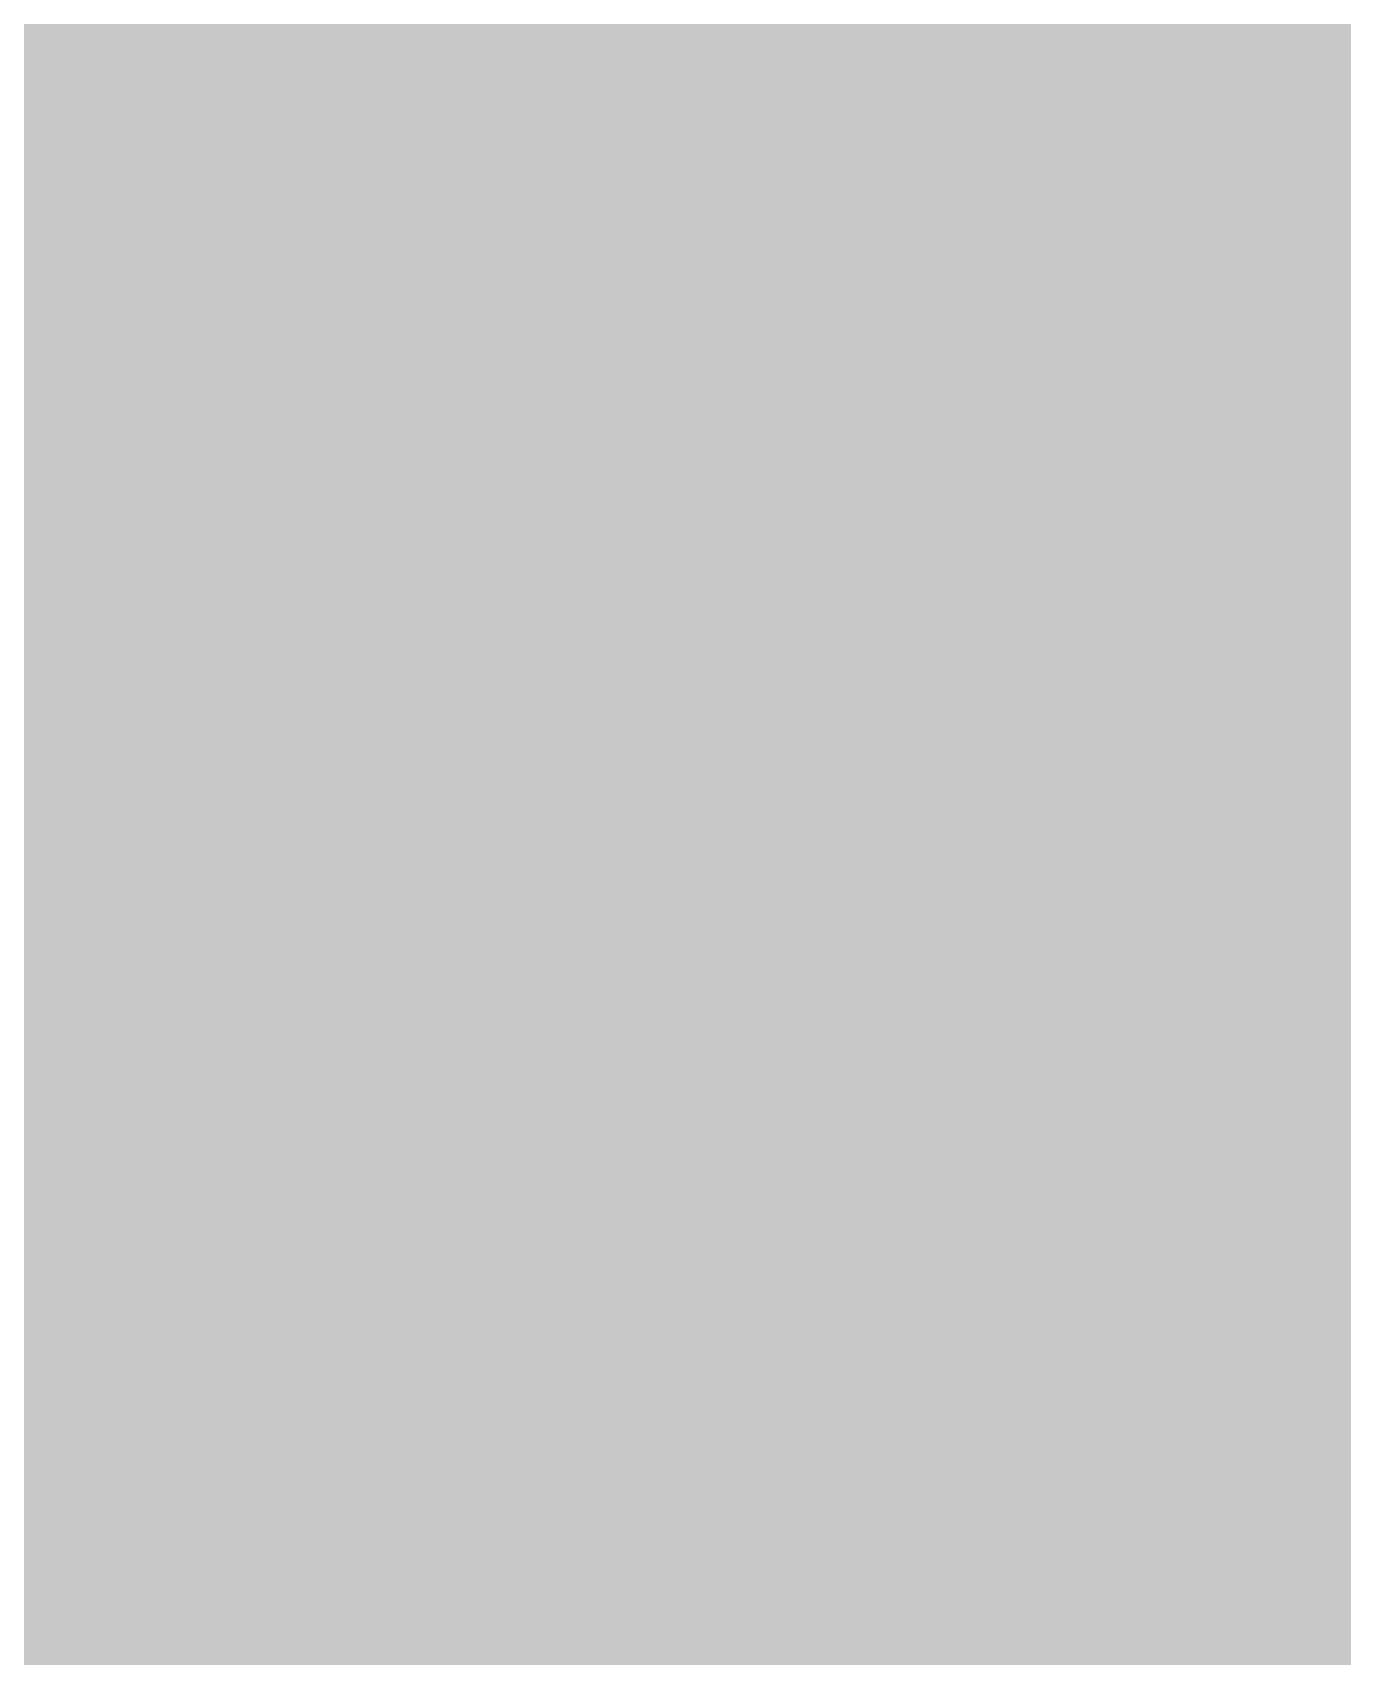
# Model space of a CAD drawing. Header units: millimetres. Extents: x -0.5 to 77.7, y -66.2 to -6.
# Drawn here: x 48.1748 to 48.2785, y -20.6073 to -20.4787 of the extents above; entities that cross this region are included whole.
import ezdxf

# ---------------------------------------------------------------- set-up
doc = ezdxf.new("R2010")
doc.units = ezdxf.units.MM
doc.header["$MEASUREMENT"] = 0
for name, color, linetype, true_color in [('Inner1', 7, 'Continuous', 0x999966), ('Inner2', 7, 'Continuous', 0x008000), ('Top-Silkscreen-Layer', 7, 'Continuous', 0xffcc00)]:
    doc.layers.add(name, color=color, linetype=linetype, true_color=true_color)

msp = doc.modelspace()

# ---------------------------------------------------------------- hatches: boundary and pattern name
at = {"layer": 'Inner1'}
msp.add_hatch(color=256, dxfattribs=at).paths.add_polyline_path([(77.23901447802896, -6.454152908305818), (77.23901447802896, -65.68199136398273), (-0.022860045720091406, -65.68199136398273), (-0.02286004572008509, -6.454152908305818)])
at = {"layer": 'Top-Silkscreen-Layer'}
msp.add_hatch(color=256, dxfattribs=at).paths.add_polyline_path([(48.21740596003421, -20.492131764747704), (48.20872549157086, -20.539454260342417), (48.27309557848602, -20.51974747778174)])

# ---------------------------------------------------------------- linework, layer by layer
at = {"layer": 'Inner2', "const_width": 0.4}
msp.add_lwpolyline([(51.054102108204226, -20.574041148082298), (17.526035052070107, -20.574041148082298)], dxfattribs=at)
at = {"layer": 'Top-Silkscreen-Layer', "const_width": 0.25400050800101603}
for points in [[(48.424276700048225, -20.26286017251737), (48.45068640622166, -20.331426084494012), (48.43651952608871, -20.2572816819625)], [(48.12068255430355, -20.155951241256925), (48.14026599595753, -20.216775723129352), (48.144431604817775, -20.14535502225257), (48.133261931059884, -20.141517079011816)], [(48.12037140364174, -20.041621315381057), (48.14092004734869, -20.102001557144025), (48.15036251743283, -20.03317347067655)], [(48.221381068489265, -20.26870083756307), (48.21588195679266, -20.31871790431353), (48.26868866911253, -20.303817654084725)], [(48.11541839310668, -20.379651625557138), (48.105823522698394, -20.387691643275904), (48.105823522698394, -20.411746152809503), (48.105823522698394, -20.435800662343105), (48.11541839310668, -20.443840680061875), (48.172657414854065, -20.427396513387073)], [(48.002096052070094, -20.447299926815873), (48.00184840154334, -20.490114477693268), (47.96309426911331, -20.467589319356172)], [(48.21684715884564, -20.377648903752185), (48.22694368032094, -20.44555209687701), (48.238291154457016, -20.4524050467623), (48.251829383252826, -20.44496220427264), (48.27031427257018, -20.421381065347486), (48.27526728310523, -20.405228203662496), (48.26777426716759, -20.389854582825244), (48.26028125122995, -20.374473679363252), (48.24293936434376, -20.37306813278742)], [(48.21740596003421, -20.492131764747704), (48.20872549157086, -20.539454260342417), (48.27309557848602, -20.51974747778174)], [(48.41809813690642, -20.487711211527333), (48.405594960312165, -20.495161336641736), (48.404070957070616, -20.519084758929917), (48.40254695382906, -20.543008181218106), (48.41282127568254, -20.55479146805594), (48.47309560388602, -20.521400633598912)], [(48.12187635684277, -20.484332073645533), (48.106363273846455, -20.53955621708885), (48.11088448346305, -20.557638974331336), (48.1270960679451, -20.56296985564487), (48.15671253093931, -20.486138164582357)], [(47.71480874101005, -20.724651407614427), (47.701975363713466, -20.739362309599855), (47.705055120264106, -20.757619849836228), (47.7733749155803, -20.777465002267064)], [(48.50652842499762, -20.66800715234578), (48.52587691615186, -20.68915589460602), (48.50932243094047, -20.70814897994166), (48.459836775684494, -20.709933223004253), (48.41571688184149, -20.71058137660658), (48.397987644131405, -20.728431089857217), (48.389294475641044, -20.72086444274689), (48.37211133909251, -20.701580052421438), (48.363621371034355, -20.689862309206312), (48.37933765446289, -20.671226072483186), (48.40309940500412, -20.66098670209135), (48.47252410267044, -20.6597559385094)], [(48.12101275500589, -20.795948303870542), (48.11313238824435, -20.821714230219275), (48.098165406409585, -20.83815839689408), (48.0856304797478, -20.824656410616363), (48.084347777019495, -20.78450001777099), (48.09559365093946, -20.768369003960235), (48.104763070442814, -20.78216229522776)], [(48.2036708808197, -20.772432708568093), (48.270034871975895, -20.781769033491518), (48.28149029634158, -20.76758976311249), (48.294971375015834, -20.78372805954799), (48.30845245369009, -20.79986635598349), (48.303562943290096, -20.81462095371739), (48.28759900933481, -20.83340284293542), (48.27652458577952, -20.837430134419552), (48.268561668842395, -20.825406520965128), (48.244545917760895, -20.809727029888574), (48.22849943363003, -20.806071152266455), (48.21291015047163, -20.823949996016072), (48.16840925581823, -20.82204923095756), (48.147778061935696, -20.80228418739892), (48.158795335369426, -20.79551862901057), (48.18189668450599, -20.77227977344844)]]:
    msp.add_lwpolyline(points, close=True, dxfattribs=at)
for points in [[(48.481388721525484, -20.629460219569108), (48.47251140264343, -20.61271746527975), (48.4075825145397, -20.606286907629688), (48.396876391767776, -20.622898574673627), (48.379985355840546, -20.603526792851234), (48.378099401829125, -20.555985818514163), (48.39309813373142, -20.523330529156407), (48.378099401829125, -20.488286538882207), (48.376219797831205, -20.444124702426937), (48.376956399397955, -20.384137722400215), (48.37305114109147, -20.32778477212138), (48.373095591186015, -20.266399528143566), (48.37060003587797, -20.21336745474857)], [(48.30559494761217, -20.330421082279162), (48.30309939230413, -20.38108630263195), (48.300965787765946, -20.439871649575704), (48.31383091513006, -20.457408209962296), (48.31038920780956, -20.470414977757336), (48.298095581661016, -20.494891879526158), (48.285967055863644, -20.51879345394011), (48.2826840988808, -20.531224894380273), (48.2982733820392, -20.55159439579277), (48.29304732092337, -20.61101333108936), (48.27309557848602, -20.621179875233743), (48.209824043907474, -20.607452127588928), (48.20786823974749, -20.66050604885816), (48.212643449904355, -20.674911080604286), (48.23039173765496, -20.678727175970803), (48.24814002540556, -20.68254327133732), (48.26061780194579, -20.673170533290172), (48.27309557848602, -20.655320820039535), (48.29573337663661, -20.66748280336412), (48.31269426271241, -20.688107196642704), (48.30468689568074, -20.702118966652588), (48.286881457808576, -20.722146184702055), (48.27707703695458, -20.728161632741646), (48.26356420821279, -20.713312360886057), (48.20059112426906, -20.73708284805459), (48.196965266556866, -20.752937122125022), (48.19218370638649, -20.74147427077598), (48.1131768383389, -20.713603665875866), (48.097492304977905, -20.72873696009652), (48.0833698749395, -20.709343330399886), (48.0692537949146, -20.68994241807851), (48.08117277026625, -20.673694882271832), (48.09309809563142, -20.6521455956506), (48.098095556261015, -20.646851127460796), (48.10309936690412, -20.655131471796157), (48.14075494699753, -20.68126152938216), (48.17986468018392, -20.65449788344332), (48.18889439939013, -20.642073725627903), (48.182887286613, -20.628695543970856), (48.14168204896948, -20.58377631454208), (48.10309936690412, -20.618572695574944), (48.098095556261015, -20.629649567812486), (48.09309809563142, -20.621493028097795), (48.08059491903717, -20.596287863854442), (48.07841051439093, -20.56010778411998), (48.09147249217376, -20.52869054096892), (48.09422204802206, -20.505145815167488), (48.08446207726261, -20.494287421672304), (48.07908996583613, -20.447802427923296), (48.07997896772703, -20.376228791926863), (48.075756208745226, -20.333683698165043)]]:
    msp.add_lwpolyline(points, dxfattribs=at)

doc.saveas('drawing.dxf')
